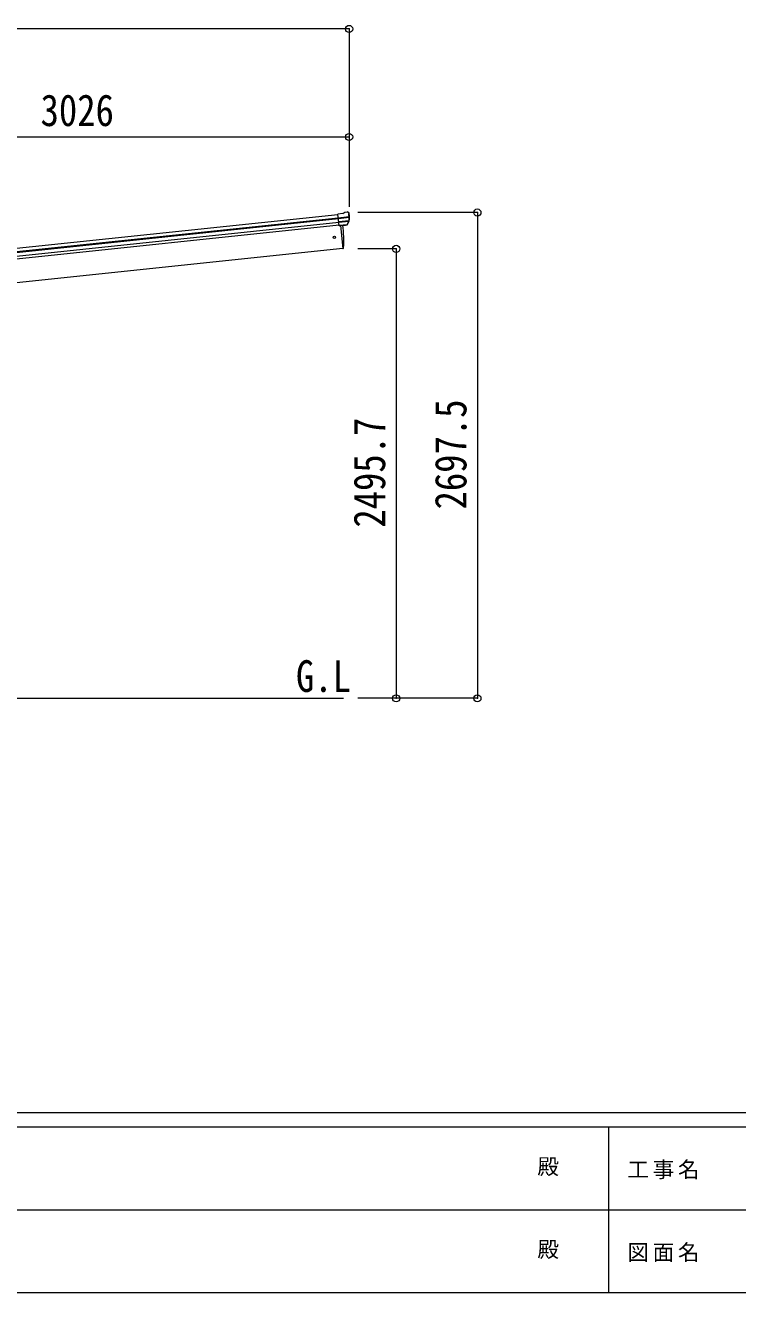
# Model space of a CAD drawing. Units: millimetres at full size, sheet at 1:40. Extents: x -11243 to 11243, y -7760 to 7760.
# Drawn here: x -3835 to 119, y -7760 to -723 of the extents above; entities that cross this region are included whole.
import ezdxf
from ezdxf.enums import TextEntityAlignment as Align

# ---------------------------------------------------------------- set-up
doc = ezdxf.new("R2010")
doc.units = ezdxf.units.MM
doc.header["$LTSCALE"] = 40
doc.header["$PDMODE"] = 32
doc.header["$PDSIZE"] = 40
for name, color, linetype, lineweight in [('0-0_0', 7, 'Continuous', 9), ('0-3_ELV2', 4, 'Continuous', 9), ('0-6_OTH_LINE', 6, 'Continuous', 9), ('F-0_240', 7, 'Continuous', 9)]:
    doc.layers.add(name, color=color, linetype=linetype, lineweight=lineweight)
doc.layers.add('0-7_SHAPE', color=7, linetype='Continuous')
doc.styles.add('ＭＳ ゴシック', font='')
doc.styles.get('ＭＳ ゴシック').set_extended_font_data('MS Gothic')

msp = doc.modelspace()

# ---------------------------------------------------------------- linework, layer by layer
at = {"layer": '0-0_0'}
msp.add_line((-4885.82, -4459.76), (-2068.37, -4459.76), dxfattribs=at)
at = {"layer": '0-3_ELV2'}
for p, q in [((-2060.61, -1760.36), (-2047.13, -1758.94)), ((-5003.42, -2077.71), (-2099.76, -1772.52)), ((-5001.43, -2096.6), (-2097.77, -1791.41)), ((-5000.99, -2100.78), (-2097.33, -1795.59)), ((-4998.9, -2120.64), (-2095.24, -1815.45)), ((-2073.44, -1767.74), (-2099.97, -1770.53)), ((-2093.18, -1835.08), (-2099.97, -1770.53)), ((-2097.81, -1791.06), (-2038.07, -1784.78)), ((-2037.59, -1790.65), (-2097.19, -1796.91)), ((-2038.43, -1807.4), (-2095.46, -1813.4)), ((-2039.82, -1812.06), (-2094.99, -1817.86)), ((-2073.44, -1767.74), (-2061.84, -1760.77)), ((-2048.38, -1828.64), (-2038.93, -1810.34)), ((-2047.32, -1829.07), (-2037.2, -1810.81)), ((-2043.46, -1760.03), (-2043.46, -1760.03)), ((-2043.46, -1760.03), (-2038.28, -1764.22)), ((-2036.89, -1767.92), (-2037.2, -1766.07)), ((-2093.48, -1832.19), (-4997.14, -2137.38)), ((-2049.83, -1830.3), (-2093.2, -1834.86)), ((-2093.18, -1835.08), (-2083.24, -1834.04)), ((-2086.3, -1834.36), (-2072.91, -1961.75)), ((-2083.24, -1834.04), (-2082.96, -1834.1)), ((-2082.96, -1834.1), (-2057.63, -1831.44)), ((-2057.63, -1831.44), (-2057.38, -1831.32)), ((-2057.38, -1831.32), (-2049.69, -1830.51)), ((-2072.91, -1961.75), (-4885.82, -2257.4)), ((-2072.91, -1961.75), (-2070.86, -1961.46))]:
    msp.add_line(p, q, dxfattribs=at)
msp.add_circle((-2119.7, -1899.2), 6.5, dxfattribs=at)
for centre, radius, start, end in [((-2046.61, -1763.92), 5, 51.04426, 95.95574), ((-2060.3, -1763.34), 3, 96.02369, 120.97631), ((-2049.94, -1827.62), 2.99, 285.2717, 331.00739), ((-2230.45, -1789.57), 192.44, 1.4271, 6.57578), ((-2041.59, -1808.96), 3, 332.69111, 354.20009), ((-2237.79, -1789.04), 200.2, 354.20009, 359.53883), ((-1992.8, -1782.67), 45.32, 182.67122, 185.64518), ((-2037.4, -1791.99), 1.35, 95.1605, 97.91927), ((-2034.8, -1790.43), 2.74, 179.02151, 184.43412), ((-2039.83, -1809.36), 3, 331, 354.13916), ((-2237.79, -1789.04), 202, 354.13916, 6), ((-2967.51, -1921.54), 900, 357.63919, 5.64987), ((-2071.27, -1958.49), 3, 278, 357.63919)]:
    msp.add_arc(centre, radius, start, end, dxfattribs=at)
for centre, major_axis, ratio, start_param, end_param in [((-2050.14, -1827.32), (-0.11, 3), 0.642905, 3.2459383, 4.203928), ((-2047.71, -1827.06), (1.08, 3.13), 0.040856, 2.1135035, 2.1416249), ((-2039.15, -1767.53), (-0.87, 5.91), 0.020485, 0.671432, 1.5691306), ((-2044.55, -1763.01), (5.88, -1.31), 0.24881, 0.460585, 0.4641038), ((-2040.17, -1766.56), (-2.34, 1.9), 0.995767, 3.9859716, 4.712389), ((-2235.48, -1810.98), (-20.92, 199.05), 0.994373, 4.7113789, 4.7277536), ((-2050.01, -1827.52), (1.66, -2.51), 0.997631, 5.8041905, 5.8929484), ((-2050.08, -1827.41), (3.53, -2.11), 0.650902, 5.2561448, 5.3289554)]:
    msp.add_ellipse(centre, major_axis=major_axis, ratio=ratio, start_param=start_param, end_param=end_param, dxfattribs=at)
at = {"layer": '0-6_OTH_LINE'}
for p, q in [((-2037.72, -742.71), (-8105.92, -742.71)), ((-2037.72, -742.71), (-2037.72, -1729.89)), ((-5063.82, -1342.71), (-2037.72, -1342.71)), ((-1325.58, -1762.26), (-1989.44, -1762.26)), ((-1325.58, -1762.26), (-1325.58, -4459.76)), ((-1776.58, -1964.06), (-1989.44, -1964.06)), ((-1776.58, -1964.06), (-1776.58, -4459.76)), ((-1776.58, -4459.76), (-1989.44, -4459.76)), ((-1325.58, -4459.76), (-1989.44, -4459.76))]:
    msp.add_line(p, q, dxfattribs=at)
for p in [(-2037.72, -742.71), (-2037.72, -1342.71), (-1325.58, -1762.26), (-1776.58, -1964.06), (-1776.58, -4459.76), (-1325.58, -4459.76)]:
    msp.add_point(p, dxfattribs=at)
at = {"layer": 'F-0_240', "color": 5}
for p, q in [((-11242.74, -6760), (10677.26, -6760)), ((-11242.74, -6840), (7121.58, -6840)), ((-598.42, -6840), (-598.42, -7760)), ((-4598.42, -7300), (3601.58, -7300)), ((-11242.74, -7760), (10677.26, -7760))]:
    msp.add_line(p, q, dxfattribs=at)

# ---------------------------------------------------------------- texts
at = {"layer": '0-6_OTH_LINE', "color": 7, "style": 'ＭＳ ゴシック', "width": 0.85}
msp.add_text('3026', height=176, dxfattribs=at).set_placement((-3750.77, -1334.71), align=Align.BOTTOM_LEFT)
for s, p in [('2697.5', (-1333.58, -3411.01)), ('2495.7', (-1784.58, -3511.91))]:
    msp.add_text(s, height=176, rotation=90, dxfattribs=at).set_placement(p, align=Align.BOTTOM_LEFT)
at = {"layer": '0-7_SHAPE', "style": 'ＭＳ ゴシック', "width": 0.85}
msp.add_text('G.L', height=176, dxfattribs=at).set_placement((-2332.83, -4476.96), align=Align.BOTTOM_LEFT)
at = {"layer": 'F-0_240', "style": 'ＭＳ ゴシック'}
for p in [(-992.7, -7130), (-992.7, -7590)]:
    msp.add_text('殿', height=87.98, dxfattribs=at).set_placement(p, align=Align.BOTTOM_LEFT)
at = {"layer": 'F-0_240', "char_height": 87.98, "attachment_point": 7, "style": 'ＭＳ ゴシック'}
for s, insert in [('\\T1.17;工事名', (-492.95, -7130)), ('\\T1.17;図面名', (-492.95, -7590))]:
    msp.add_mtext(s, dxfattribs=dict(at, insert=insert))

doc.saveas('drawing.dxf')
